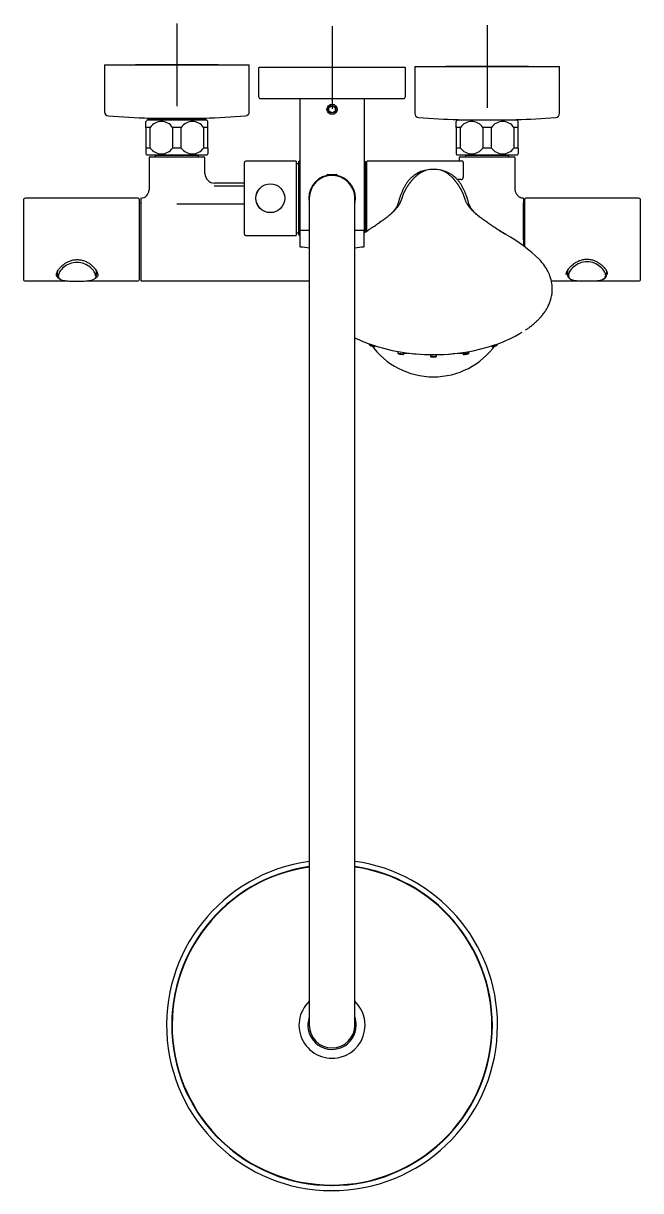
# Model space of a CAD drawing. Header units: millimetres. Extents: x -7698 to 47223, y 0 to 22596.
# Drawn here: x 6294 to 6592, y 21187 to 21752 of the extents above; entities that cross this region are included whole.
import ezdxf

# ---------------------------------------------------------------- set-up
doc = ezdxf.new("R2010")
doc.units = ezdxf.units.MM

msp = doc.modelspace()

# ---------------------------------------------------------------- linework, layer by layer
at = {"linetype": 'Continuous'}
for p, q in [((6367.82, 21751.54), (6367.82, 21711.54)), ((6442.82, 21750.15), (6442.82, 21710.15)), ((6517.82, 21750.74), (6517.82, 21710.74)), ((6332.82, 21731.54), (6402.82, 21731.54)), ((6332.82, 21731.54), (6332.82, 21708.76)), ((6387.82, 21731.54), (6347.82, 21731.54)), ((6402.82, 21708.76), (6402.82, 21731.54)), ((6407.32, 21729.95), (6407.32, 21716.15)), ((6478.12, 21730.15), (6407.52, 21730.15)), ((6462.82, 21730.15), (6422.82, 21730.15)), ((6478.32, 21716.15), (6478.32, 21729.95)), ((6482.82, 21730.74), (6552.82, 21730.74)), ((6482.82, 21730.74), (6482.82, 21707.96)), ((6537.82, 21730.74), (6497.82, 21730.74)), ((6552.82, 21707.96), (6552.82, 21730.74)), ((6408.32, 21715.15), (6477.32, 21715.15)), ((6427.17, 21715.15), (6427.17, 21651.75)), ((6458.47, 21651.75), (6458.47, 21715.15)), ((6441.32, 21710.81), (6442.82, 21711.68)), ((6441.32, 21709.08), (6441.32, 21710.81)), ((6442.82, 21708.21), (6441.32, 21709.08)), ((6442.82, 21711.68), (6444.32, 21710.81)), ((6444.32, 21709.08), (6442.82, 21708.21)), ((6444.32, 21710.81), (6444.32, 21709.08)), ((6352.82, 21701.24), (6352.82, 21704.04)), ((6382.32, 21704.74), (6353.32, 21704.74)), ((6353.82, 21705.54), (6381.82, 21705.54)), ((6353.82, 21705.54), (6353.82, 21704.74)), ((6354.6, 21705.74), (6354.6, 21705.54)), ((6354.76, 21705.73), (6380.88, 21705.73)), ((6355.77, 21705.74), (6355.77, 21705.54)), ((6379.87, 21705.74), (6379.87, 21705.54)), ((6381.04, 21705.54), (6381.04, 21705.74)), ((6381.82, 21704.74), (6381.82, 21705.54)), ((6382.82, 21701.24), (6382.82, 21704.04)), ((6502.82, 21701.24), (6502.82, 21704.04)), ((6532.32, 21704.74), (6503.32, 21704.74)), ((6503.82, 21704.96), (6503.82, 21704.74)), ((6531.82, 21704.74), (6531.82, 21704.96)), ((6532.82, 21701.24), (6532.82, 21704.04)), ((6354.91, 21701.24), (6352.82, 21701.24)), ((6352.82, 21701.24), (6352.82, 21691.24)), ((6354.91, 21691.24), (6354.91, 21701.24)), ((6369.91, 21701.24), (6365.73, 21701.24)), ((6365.73, 21701.24), (6365.73, 21691.24)), ((6369.91, 21691.24), (6369.91, 21701.24)), ((6382.82, 21701.24), (6380.73, 21701.24)), ((6380.73, 21701.24), (6380.73, 21691.24)), ((6382.82, 21691.24), (6382.82, 21701.24)), ((6504.91, 21701.24), (6502.82, 21701.24)), ((6502.82, 21701.24), (6502.82, 21691.24)), ((6504.91, 21691.24), (6504.91, 21701.24)), ((6519.91, 21701.24), (6515.73, 21701.24)), ((6515.73, 21701.24), (6515.73, 21691.24)), ((6519.91, 21691.24), (6519.91, 21701.24)), ((6532.82, 21701.24), (6530.73, 21701.24)), ((6530.73, 21701.24), (6530.73, 21691.24)), ((6532.82, 21691.24), (6532.82, 21701.24)), ((6354.91, 21691.24), (6352.82, 21691.24)), ((6352.82, 21691.24), (6352.82, 21688.45)), ((6382.32, 21687.74), (6353.32, 21687.74)), ((6354.32, 21686.44), (6354.32, 21670.93)), ((6354.82, 21686.94), (6380.82, 21686.94)), ((6357.45, 21687.74), (6357.37, 21687.64)), ((6378.27, 21687.64), (6357.37, 21687.64)), ((6357.37, 21687.64), (6357.37, 21686.94)), ((6369.91, 21691.24), (6365.73, 21691.24)), ((6378.27, 21687.64), (6378.19, 21687.74)), ((6378.27, 21686.94), (6378.27, 21687.64)), ((6382.82, 21691.24), (6380.73, 21691.24)), ((6381.32, 21678.83), (6381.32, 21686.44)), ((6382.82, 21691.24), (6382.82, 21688.45)), ((6504.91, 21691.24), (6502.82, 21691.24)), ((6502.82, 21691.24), (6502.82, 21688.45)), ((6532.32, 21687.74), (6503.32, 21687.74)), ((6504.32, 21686.44), (6504.32, 21684.95)), ((6504.82, 21686.94), (6530.82, 21686.94)), ((6507.45, 21687.74), (6507.37, 21687.64)), ((6528.27, 21687.64), (6507.37, 21687.64)), ((6507.37, 21687.64), (6507.37, 21686.94)), ((6519.91, 21691.24), (6515.73, 21691.24)), ((6528.27, 21687.64), (6528.19, 21687.74)), ((6528.27, 21686.94), (6528.27, 21687.64)), ((6532.82, 21691.24), (6530.73, 21691.24)), ((6531.32, 21671.66), (6531.32, 21686.44)), ((6532.82, 21691.24), (6532.82, 21688.45)), ((6400.47, 21649.65), (6400.47, 21684.25)), ((6425.27, 21684.95), (6401.17, 21684.95)), ((6425.47, 21684.75), (6425.47, 21649.15)), ((6426.62, 21683.65), (6425.47, 21683.65)), ((6426.82, 21649.25), (6426.82, 21684.65)), ((6427.17, 21684.95), (6427.12, 21684.95)), ((6458.52, 21684.95), (6458.47, 21684.95)), ((6458.82, 21684.65), (6458.82, 21650.55)), ((6459.67, 21683.65), (6459.02, 21683.65)), ((6459.67, 21651.02), (6459.67, 21684.75)), ((6505.67, 21684.95), (6459.87, 21684.95)), ((6491.82, 21680.85), (6491.82, 21680.85)), ((6506.17, 21684.45), (6506.17, 21676.95)), ((6440.81, 21678.4), (6440.32, 21678.11)), ((6440.32, 21678.11), (6445.32, 21678.11)), ((6440.32, 21678.11), (6440.32, 21677.66)), ((6440.81, 21678.4), (6444.83, 21678.4)), ((6440.81, 21677.66), (6440.81, 21678.4)), ((6445.32, 21678.11), (6444.83, 21678.4)), ((6444.83, 21677.66), (6444.83, 21678.4)), ((6445.32, 21677.66), (6445.32, 21678.11)), ((6505.17, 21675.95), (6503.46, 21675.95)), ((6385.88, 21672.93), (6400.47, 21672.93)), ((6400.47, 21674.27), (6385.98, 21674.27)), ((6293.57, 21665.95), (6293.57, 21627.95)), ((6349.07, 21666.95), (6294.57, 21666.95)), ((6349.57, 21666.45), (6349.57, 21627.45)), ((6350.32, 21664.55), (6349.57, 21664.55)), ((6350.32, 21666.95), (6350.32, 21626.94)), ((6350.5, 21666.95), (6350.32, 21666.95)), ((6367.82, 21664.27), (6400.47, 21664.27)), ((6431.82, 21666.95), (6431.82, 21626.45)), ((6453.82, 21626.45), (6453.82, 21666.95)), ((6535.32, 21666.95), (6535.12, 21666.95)), ((6535.32, 21666.95), (6535.32, 21643.95)), ((6536.02, 21664.95), (6535.32, 21664.95)), ((6535.32, 21646.95), (6535.32, 21664.95)), ((6535.32, 21663.77), (6536.02, 21663.77)), ((6536.02, 21643.49), (6536.02, 21666.45)), ((6591.02, 21666.95), (6536.52, 21666.95)), ((6592.02, 21627.95), (6592.02, 21665.95)), ((6536.02, 21656.17), (6535.32, 21656.17)), ((6401.17, 21648.95), (6425.27, 21648.95)), ((6425.47, 21650.25), (6426.62, 21650.25)), ((6427.12, 21648.95), (6427.22, 21648.95)), ((6427.22, 21651.35), (6427.22, 21643.7)), ((6427.37, 21651.55), (6431.82, 21651.55)), ((6453.82, 21651.55), (6458.27, 21651.55)), ((6458.42, 21643.7), (6458.42, 21651.35)), ((6535.32, 21649.82), (6536.02, 21649.82)), ((6310.06, 21631.53), (6309.97, 21630.96)), ((6309.97, 21630.97), (6309.97, 21629.88)), ((6328.97, 21629.87), (6328.97, 21630.93)), ((6329.3, 21631.02), (6329.57, 21629.96)), ((6556.62, 21631.13), (6556.62, 21630.07)), ((6575.62, 21631.37), (6575.62, 21631.98)), ((6575.62, 21631.37), (6575.62, 21631.38)), ((6575.62, 21631.18), (6575.62, 21631.38)), ((6575.62, 21630.08), (6575.62, 21631.17)), ((6294.57, 21626.95), (6315.29, 21626.95)), ((6323.85, 21626.95), (6349.07, 21626.95)), ((6350.32, 21626.94), (6431.82, 21626.94)), ((6431.82, 21626.45), (6431.82, 21307.45)), ((6453.82, 21307.45), (6453.82, 21626.45)), ((6548.87, 21626.95), (6562.18, 21626.95)), ((6562.14, 21626.95), (6562.82, 21626.95)), ((6569.59, 21626.95), (6569.91, 21626.95)), ((6569.86, 21626.95), (6591.02, 21626.95)), ((6460.78, 21596.49), (6460.79, 21596.27)), ((6522.85, 21596.27), (6522.86, 21596.5)), ((6474.6, 21592.89), (6474.63, 21592.07)), ((6477.55, 21591.78), (6477.58, 21592.36)), ((6490.33, 21591.35), (6490.36, 21590.58)), ((6491.82, 21590.18), (6491.82, 21590.41)), ((6493.29, 21590.58), (6493.32, 21591.34)), ((6506.07, 21592.37), (6506.09, 21591.78)), ((6509.01, 21592.07), (6509.04, 21592.86)), ((6431.82, 21307.45), (6431.82, 21266.95)), ((6453.82, 21266.95), (6453.82, 21307.45))]:
    msp.add_line(p, q, dxfattribs=at)
for centre, radius in [((6442.82, 21709.95), 2.46), ((6442.82, 21709.95), 1.8), ((6412.97, 21666.95), 7), ((6412.97, 21666.95), 6.97)]:
    msp.add_circle(centre, radius, dxfattribs=at)
for centre, radius, start, end in [((6407.52, 21729.95), 0.2, 90, 180), ((6478.12, 21729.95), 0.2, 0, 90), ((6408.32, 21716.15), 1, 180, 270), ((6477.32, 21716.15), 1, 270, 0), ((6334.82, 21708.76), 2, 180, 265.7757), ((6400.82, 21708.76), 2, 274.2243, 0), ((6367.82, 22155.54), 450, 265.7757, 268.3165), ((6361.22, 21698.61), 10, 142.1519, 147.093), ((6360.32, 21697.4), 6.64, 35.3947, 144.6053), ((6375.32, 21697.4), 6.64, 35.3947, 144.6053), ((6367.82, 22155.54), 450, 271.6835, 274.2243), ((6374.42, 21698.61), 10, 32.904, 37.8481), ((6484.82, 21707.96), 2, 180, 265.7757), ((6517.82, 22154.74), 450, 265.7757, 268.2172), ((6511.22, 21698.61), 10, 142.1519, 147.093), ((6510.32, 21697.4), 6.64, 35.3947, 144.6053), ((6525.32, 21697.4), 6.64, 35.3947, 144.6053), ((6517.82, 22154.74), 450, 271.7828, 274.2243), ((6524.42, 21698.61), 10, 32.904, 37.8481), ((6550.82, 21707.96), 2, 274.2243, 0), ((6361.22, 21693.88), 10, 212.904, 217.8481), ((6354.82, 21686.44), 0.5, 90, 180), ((6360.32, 21695.09), 6.64, 215.3947, 324.6053), ((6375.32, 21695.09), 6.64, 215.3947, 324.6053), ((6380.82, 21686.44), 0.5, 0, 90), ((6374.42, 21693.88), 10, 322.1519, 327.093), ((6511.22, 21693.88), 10, 212.904, 217.8481), ((6504.82, 21686.44), 0.5, 90, 180), ((6510.32, 21695.09), 6.64, 215.3947, 324.6053), ((6525.32, 21695.09), 6.64, 215.3947, 324.6053), ((6530.82, 21686.44), 0.5, 0, 90), ((6524.42, 21693.88), 10, 322.1519, 327.093), ((6401.17, 21684.25), 0.7, 90, 180), ((6425.27, 21684.75), 0.2, 0, 90), ((6426.62, 21683.85), 0.2, 270, 0), ((6427.12, 21684.65), 0.3, 90, 180), ((6458.52, 21684.65), 0.3, 0, 90), ((6459.02, 21683.85), 0.2, 180, 270), ((6459.87, 21684.75), 0.2, 90, 180), ((6490.76, 21667.11), 13.65, 100.1465, 115.3687), ((6491.82, 21661.12), 19.73, 89.9947, 100.1148), ((6491.82, 21661.12), 19.73, 79.8852, 90.0053), ((6492.88, 21667.11), 13.65, 64.3897, 79.8535), ((6505.67, 21684.45), 0.5, 0, 90), ((6386, 21678.96), 4.68, 181.3022, 270.0219), ((6442.82, 21666.95), 11.3, 102.7838, 191.5041), ((6442.82, 21666.95), 11, 0, 180), ((6442.82, 21666.95), 11.3, 0, 77.1991), ((6505.17, 21676.95), 1, 270, 0), ((6350.37, 21670.94), 3.94, 271.226, 359.1756), ((6294.57, 21665.95), 1, 90, 180), ((6349.07, 21666.45), 0.5, 0, 90), ((6350.47, 21642.71), 24.24, 89.8901, 90.3629), ((6442.82, 21666.95), 11.3, 347.0955, 0), ((6536.52, 21666.45), 0.5, 90, 180), ((6591.02, 21665.95), 1, 0, 90), ((6401.17, 21649.65), 0.7, 180, 270), ((6425.27, 21649.15), 0.2, 270, 0), ((6426.62, 21650.05), 0.2, 0, 90), ((6427.12, 21649.25), 0.3, 180, 270), ((6427.37, 21651.75), 0.2, 180, 270), ((6427.42, 21651.35), 0.2, 90, 180), ((6458.22, 21651.35), 0.2, 0, 90), ((6458.27, 21651.75), 0.2, 270, 0), ((6492.88, 21586.43), 71.48, 45.3765, 61.6671), ((6427.42, 21643.7), 0.2, 180, 262.9118), ((6442.82, 21767.55), 125, 262.9118, 264.9514), ((6442.82, 21767.55), 125, 275.0455, 277.0882), ((6458.22, 21643.7), 0.2, 277.0882, 0), ((6312.36, 21629.88), 2.38, 175.8643, 252.7694), ((6319.17, 21627.78), 9.86, 156.3621, 157.6339), ((6326.56, 21629.89), 2.41, 286.0718, 0.0648), ((6573.24, 21630.04), 2.37, 289.5731, 6.3418), ((6573.32, 21630.03), 2.7, 0.584, 22.9453), ((6294.57, 21627.95), 1, 180, 270), ((6349.07, 21627.45), 0.5, 270, 0), ((6559.19, 21630.17), 2.59, 191.6129, 253.5007), ((6591.02, 21627.95), 1, 270, 0), ((6500.16, 21659), 66.51, 289.0044, 301.399), ((6482.95, 21657.92), 65.3, 243.5007, 251.0692), ((6491.82, 21686.8), 95.49, 263.1908, 265.5058), ((6491.82, 21686.8), 95.49, 266.2592, 277.1128), ((6504.42, 21597.75), 5.82, 270.7409, 280.5199), ((6505.95, 21602.27), 10.86, 274.7349, 283.0665), ((6442.82, 21266.95), 80, 97.9032, 0), ((6442.82, 21266.95), 77.5, 98.1599, 0), ((6442.82, 21266.95), 77.3, 98.1811, 0), ((6442.82, 21266.95), 80, 0, 82.0968), ((6442.82, 21266.95), 77.5, 0, 81.8401), ((6442.82, 21266.95), 77.3, 0, 81.8189), ((6403.45, 21333.35), 0.3, 50.0297, 120.6634), ((6405, 21334.25), 0.3, 119.3366, 189.9703), ((6480.64, 21334.25), 0.3, 350.0297, 60.6634), ((6482.19, 21333.35), 0.3, 59.3366, 129.9703), ((6375.52, 21304.77), 0.3, 80.0297, 150.6634), ((6376.42, 21306.32), 0.3, 149.3366, 219.9703), ((6509.23, 21306.32), 0.3, 320.0297, 30.6634), ((6510.12, 21304.77), 0.3, 29.3366, 99.9703), ((6442.82, 21266.95), 15.99, 133.45, 0), ((6442.82, 21266.95), 15.99, 0, 46.55), ((6442.82, 21266.95), 11.7, 160.0328, 0), ((6442.82, 21266.95), 11.7, 0, 19.9672), ((6365.63, 21267.84), 0.3, 179.3366, 249.9703), ((6365.63, 21266.05), 0.3, 110.0297, 180.6634), ((6442.82, 21266.95), 11, 180, 0), ((6520.02, 21267.84), 0.3, 290.0297, 0.6634), ((6520.02, 21266.05), 0.3, 359.3366, 69.9703), ((6375.52, 21229.12), 0.3, 209.3366, 279.9703), ((6510.12, 21229.12), 0.3, 260.0297, 330.6634), ((6376.42, 21227.57), 0.3, 140.0297, 210.6634), ((6509.23, 21227.57), 0.3, 329.3366, 39.9703), ((6403.45, 21200.54), 0.3, 239.3366, 309.9703), ((6405, 21199.65), 0.3, 170.0297, 240.6634), ((6480.64, 21199.65), 0.3, 299.3366, 9.9703), ((6482.19, 21200.54), 0.3, 230.0297, 300.6634), ((6441.93, 21189.75), 0.3, 269.3366, 339.9703), ((6443.71, 21189.75), 0.3, 200.0297, 270.6634)]:
    msp.add_arc(centre, radius, start, end, dxfattribs=at)
for centre, major_axis, ratio, start_param, end_param in [((6491.82, 21616.59), (50.56, 0), 0.5, 4.063721, 5.348593), ((6491.82, 21617.42), (0, 36.86), 1, 2.186048, 4.095724)]:
    msp.add_ellipse(centre, major_axis=major_axis, ratio=ratio, start_param=start_param, end_param=end_param, dxfattribs=at)
for points, knots in [([(6458.42, 21650.32), (6458.43, 21650.33), (6458.44, 21650.34), (6458.47, 21650.36), (6458.49, 21650.37), (6458.55, 21650.41), (6458.59, 21650.43), (6458.79, 21650.55), (6458.94, 21650.65), (6459.41, 21650.95), (6459.73, 21651.16), (6460.36, 21651.56), (6460.68, 21651.77), (6461.15, 21652.07), (6461.31, 21652.18), (6461.62, 21652.38), (6461.77, 21652.48), (6462.09, 21652.69), (6462.24, 21652.79), (6462.48, 21652.95), (6462.56, 21653), (6462.67, 21653.08), (6462.71, 21653.1), (6462.78, 21653.15), (6462.82, 21653.18), (6463.16, 21653.4), (6463.48, 21653.62), (6464.13, 21654.06), (6464.46, 21654.29), (6464.93, 21654.61), (6465.08, 21654.71), (6465.31, 21654.87), (6465.38, 21654.92), (6465.49, 21654.99), (6465.53, 21655.02), (6465.61, 21655.08), (6465.65, 21655.1), (6466, 21655.35), (6466.32, 21655.57), (6466.96, 21656.02), (6467.28, 21656.25), (6467.77, 21656.6), (6467.93, 21656.72), (6468.17, 21656.89), (6468.25, 21656.95), (6468.35, 21657.03), (6468.37, 21657.04), (6468.41, 21657.07), (6468.42, 21657.08), (6468.48, 21657.12), (6468.52, 21657.15), (6468.59, 21657.21), (6468.63, 21657.23), (6468.7, 21657.29), (6468.73, 21657.31), (6468.83, 21657.39), (6468.9, 21657.44), (6469.11, 21657.6), (6469.24, 21657.7), (6469.65, 21658.02), (6469.91, 21658.22), (6470.28, 21658.53), (6470.41, 21658.63), (6470.65, 21658.83), (6470.77, 21658.93), (6471.12, 21659.23), (6471.34, 21659.42), (6471.77, 21659.8), (6471.98, 21660), (6472.39, 21660.38), (6472.59, 21660.57), (6472.98, 21660.96), (6473.16, 21661.15), (6473.5, 21661.51), (6473.65, 21661.68), (6473.95, 21662.02), (6474.08, 21662.18), (6474.24, 21662.38), (6474.27, 21662.42), (6474.31, 21662.47), (6474.33, 21662.49), (6474.36, 21662.53), (6474.37, 21662.55), (6474.4, 21662.59), (6474.42, 21662.61), (6474.45, 21662.65), (6474.46, 21662.67), (6474.51, 21662.73), (6474.54, 21662.77), (6474.8, 21663.12), (6474.99, 21663.41), (6475.21, 21663.74), (6475.25, 21663.81), (6475.3, 21663.89), (6475.31, 21663.91), (6475.33, 21663.93), (6475.33, 21663.94), (6475.34, 21663.95), (6475.35, 21663.96), (6475.37, 21664), (6475.39, 21664.04), (6475.49, 21664.2), (6475.56, 21664.33), (6475.7, 21664.58), (6475.76, 21664.7), (6475.85, 21664.87), (6475.88, 21664.92), (6475.92, 21665.01), (6475.93, 21665.03), (6475.96, 21665.09), (6475.97, 21665.12), (6476.01, 21665.2), (6476.04, 21665.25), (6476.09, 21665.36), (6476.11, 21665.41), (6476.18, 21665.57), (6476.22, 21665.67), (6476.28, 21665.82), (6476.3, 21665.86), (6476.34, 21665.96), (6476.36, 21666.01), (6476.41, 21666.15), (6476.44, 21666.24), (6476.5, 21666.42), (6476.53, 21666.51), (6476.58, 21666.64), (6476.59, 21666.68), (6476.62, 21666.77), (6476.63, 21666.81), (6476.7, 21667.02), (6476.75, 21667.18), (6476.83, 21667.42), (6476.85, 21667.5), (6476.89, 21667.63), (6476.9, 21667.67), (6476.93, 21667.75), (6476.94, 21667.79), (6476.98, 21667.9), (6477.01, 21667.98), (6477.05, 21668.11), (6477.07, 21668.15), (6477.09, 21668.21), (6477.09, 21668.23), (6477.1, 21668.26), (6477.11, 21668.27), (6477.11, 21668.29), (6477.12, 21668.3), (6477.14, 21668.34), (6477.15, 21668.38), (6477.18, 21668.46), (6477.19, 21668.5), (6477.22, 21668.58), (6477.24, 21668.62), (6477.26, 21668.68), (6477.27, 21668.7), (6477.28, 21668.74), (6477.29, 21668.76), (6477.36, 21668.93), (6477.42, 21669.08), (6477.55, 21669.38), (6477.62, 21669.54), (6477.71, 21669.73), (6477.73, 21669.77), (6477.75, 21669.83), (6477.76, 21669.85), (6477.78, 21669.88), (6477.79, 21669.9), (6477.8, 21669.93), (6477.81, 21669.94), (6477.81, 21669.96), (6477.82, 21669.97), (6477.83, 21669.99), (6477.84, 21670.01), (6477.87, 21670.07), (6477.89, 21670.1), (6478.05, 21670.42), (6478.2, 21670.72), (6478.36, 21671.02), (6478.37, 21671.04), (6478.38, 21671.07), (6478.39, 21671.08), (6478.4, 21671.09), (6478.4, 21671.09), (6478.4, 21671.1), (6478.41, 21671.11), (6478.43, 21671.15), (6478.45, 21671.18), (6478.5, 21671.28), (6478.54, 21671.35), (6478.59, 21671.44), (6478.6, 21671.45), (6478.62, 21671.49), (6478.63, 21671.5), (6478.65, 21671.55), (6478.67, 21671.59), (6478.7, 21671.64), (6478.71, 21671.65), (6478.73, 21671.69), (6478.74, 21671.7), (6478.77, 21671.75), (6478.79, 21671.78), (6478.84, 21671.88), (6478.88, 21671.95), (6478.94, 21672.04), (6478.96, 21672.08), (6478.99, 21672.13), (6479, 21672.14), (6479.01, 21672.17), (6479.02, 21672.17), (6479.02, 21672.19), (6479.03, 21672.2), (6479.11, 21672.33), (6479.19, 21672.46), (6479.36, 21672.71), (6479.44, 21672.84), (6479.56, 21673.03), (6479.61, 21673.1), (6479.67, 21673.19), (6479.69, 21673.22), (6479.71, 21673.26), (6479.72, 21673.26), (6479.72, 21673.27), (6479.72, 21673.27), (6479.73, 21673.29), (6479.74, 21673.29), (6479.75, 21673.32), (6479.76, 21673.33), (6479.82, 21673.41), (6479.86, 21673.47), (6479.93, 21673.56), (6479.95, 21673.59), (6479.97, 21673.63), (6479.98, 21673.64), (6479.99, 21673.66), (6480, 21673.66), (6480.01, 21673.69), (6480.02, 21673.7), (6480.12, 21673.84), (6480.21, 21673.96), (6480.34, 21674.14), (6480.39, 21674.2), (6480.44, 21674.27), (6480.45, 21674.29), (6480.47, 21674.32), (6480.48, 21674.33), (6480.52, 21674.38), (6480.54, 21674.41), (6480.61, 21674.49), (6480.65, 21674.55), (6480.72, 21674.64), (6480.74, 21674.67), (6480.77, 21674.71), (6480.78, 21674.73), (6480.81, 21674.76), (6480.82, 21674.77), (6480.92, 21674.9), (6481.01, 21675.01), (6481.12, 21675.15), (6481.14, 21675.18), (6481.17, 21675.22), (6481.18, 21675.23), (6481.2, 21675.26), (6481.22, 21675.28), (6481.27, 21675.34), (6481.31, 21675.4), (6481.4, 21675.51), (6481.44, 21675.56), (6481.51, 21675.64), (6481.53, 21675.66), (6481.56, 21675.7), (6481.57, 21675.72), (6481.59, 21675.74), (6481.6, 21675.76), (6481.7, 21675.87), (6481.78, 21675.97), (6481.87, 21676.08), (6481.88, 21676.1), (6481.89, 21676.12), (6481.9, 21676.12), (6481.91, 21676.13), (6481.91, 21676.14), (6481.94, 21676.17), (6481.96, 21676.19), (6482.02, 21676.27), (6482.06, 21676.32), (6482.19, 21676.46), (6482.28, 21676.56), (6482.42, 21676.71), (6482.47, 21676.76), (6482.54, 21676.84), (6482.57, 21676.87), (6482.6, 21676.9), (6482.62, 21676.92), (6482.64, 21676.94), (6482.64, 21676.94), (6482.65, 21676.95), (6482.66, 21676.96), (6482.72, 21677.02), (6482.77, 21677.07), (6482.84, 21677.14), (6482.87, 21677.16), (6482.91, 21677.2), (6482.92, 21677.21), (6482.94, 21677.23), (6482.95, 21677.24), (6482.96, 21677.25), (6482.97, 21677.26), (6483.08, 21677.36), (6483.19, 21677.46), (6483.35, 21677.6), (6483.4, 21677.65), (6483.47, 21677.71), (6483.48, 21677.72), (6483.51, 21677.74), (6483.52, 21677.75), (6483.56, 21677.79), (6483.59, 21677.81), (6483.72, 21677.93), (6483.83, 21678.02), (6483.99, 21678.14), (6484.04, 21678.19), (6484.11, 21678.25), (6484.14, 21678.27), (6484.18, 21678.3), (6484.19, 21678.31), (6484.21, 21678.33), (6484.21, 21678.33), (6484.23, 21678.34), (6484.23, 21678.35), (6484.25, 21678.36), (6484.25, 21678.36), (6484.26, 21678.37), (6484.27, 21678.38), (6484.29, 21678.39), (6484.3, 21678.4), (6484.34, 21678.43), (6484.36, 21678.45), (6484.43, 21678.51), (6484.48, 21678.54), (6484.57, 21678.61), (6484.61, 21678.65), (6484.7, 21678.72), (6484.74, 21678.75), (6484.83, 21678.83), (6484.87, 21678.86), (6484.93, 21678.9), (6484.94, 21678.91), (6484.97, 21678.93), (6484.98, 21678.94), (6485.02, 21678.96), (6485.04, 21678.98), (6485.16, 21679.07), (6485.26, 21679.13), (6485.47, 21679.27), (6485.57, 21679.33), (6485.68, 21679.4), (6485.69, 21679.4), (6485.7, 21679.41), (6485.71, 21679.42), (6485.73, 21679.43), (6485.74, 21679.44), (6485.78, 21679.46), (6485.81, 21679.47), (6485.89, 21679.52), (6485.95, 21679.55), (6486.06, 21679.61), (6486.12, 21679.64), (6486.2, 21679.69), (6486.23, 21679.7), (6486.27, 21679.72), (6486.29, 21679.73), (6486.31, 21679.74), (6486.31, 21679.75), (6486.33, 21679.75), (6486.34, 21679.76), (6486.37, 21679.78), (6486.4, 21679.79), (6486.44, 21679.81), (6486.46, 21679.82), (6486.49, 21679.83), (6486.5, 21679.84), (6486.57, 21679.87), (6486.63, 21679.9), (6486.81, 21679.98), (6486.92, 21680.04), (6487.1, 21680.11), (6487.16, 21680.14), (6487.23, 21680.17), (6487.24, 21680.17), (6487.27, 21680.18), (6487.29, 21680.19), (6487.33, 21680.21), (6487.36, 21680.22), (6487.51, 21680.28), (6487.64, 21680.32), (6487.9, 21680.41), (6488.04, 21680.46), (6488.24, 21680.52), (6488.3, 21680.53), (6488.35, 21680.55)], [0.0104541, 0.0104541, 0.0104541, 0.0104541, 0.0108704, 0.0108704, 0.0113881, 0.0113881, 0.0124234, 0.0124234, 0.0165645, 0.0165645, 0.0248467, 0.0248467, 0.0331289, 0.0331289, 0.0372701, 0.0372701, 0.0414112, 0.0414112, 0.0455523, 0.0455523, 0.0476229, 0.0476229, 0.0486581, 0.0486581, 0.0496934, 0.0496934, 0.0579757, 0.0579757, 0.0662579, 0.0662579, 0.070399, 0.070399, 0.0724696, 0.0724696, 0.0735048, 0.0735048, 0.0745401, 0.0745401, 0.0828224, 0.0828224, 0.0911046, 0.0911046, 0.0952457, 0.0952457, 0.0973163, 0.0973163, 0.0978339, 0.0978339, 0.0983516, 0.0983516, 0.0993868, 0.0993868, 0.1004221, 0.1004221, 0.1014574, 0.1014574, 0.1035279, 0.1035279, 0.1076691, 0.1076691, 0.1159513, 0.1159513, 0.1200924, 0.1200924, 0.1242335, 0.1242335, 0.1325158, 0.1325158, 0.140798, 0.140798, 0.1490802, 0.1490802, 0.1573625, 0.1573625, 0.1656447, 0.1656447, 0.173927, 0.173927, 0.1759975, 0.1759975, 0.1770328, 0.1770328, 0.1780681, 0.1780681, 0.1791034, 0.1791034, 0.1801386, 0.1801386, 0.1822092, 0.1822092, 0.1987737, 0.1987737, 0.2029148, 0.2029148, 0.2039501, 0.2039501, 0.2044677, 0.2044677, 0.2049853, 0.2049853, 0.2070559, 0.2070559, 0.2153381, 0.2153381, 0.2236204, 0.2236204, 0.2277615, 0.2277615, 0.229832, 0.229832, 0.2319026, 0.2319026, 0.2360437, 0.2360437, 0.2401848, 0.2401848, 0.2484671, 0.2484671, 0.2526082, 0.2526082, 0.2567493, 0.2567493, 0.2650315, 0.2650315, 0.2733138, 0.2733138, 0.2774549, 0.2774549, 0.281596, 0.281596, 0.2981605, 0.2981605, 0.3064427, 0.3064427, 0.3105838, 0.3105838, 0.314725, 0.314725, 0.3230072, 0.3230072, 0.3271483, 0.3271483, 0.3292189, 0.3292189, 0.3302542, 0.3302542, 0.3312894, 0.3312894, 0.3354306, 0.3354306, 0.3395717, 0.3395717, 0.3437128, 0.3437128, 0.3457833, 0.3457833, 0.3478539, 0.3478539, 0.3644184, 0.3644184, 0.3809829, 0.3809829, 0.385124, 0.385124, 0.3871945, 0.3871945, 0.3892651, 0.3892651, 0.3903004, 0.3903004, 0.3913356, 0.3913356, 0.3934062, 0.3934062, 0.3975473, 0.3975473, 0.4306763, 0.4306763, 0.4327468, 0.4327468, 0.4337821, 0.4337821, 0.4342997, 0.4342997, 0.4348174, 0.4348174, 0.4389585, 0.4389585, 0.4472407, 0.4472407, 0.4493113, 0.4493113, 0.4513819, 0.4513819, 0.455523, 0.455523, 0.4575935, 0.4575935, 0.4596641, 0.4596641, 0.4638052, 0.4638052, 0.4720874, 0.4720874, 0.4762286, 0.4762286, 0.4782991, 0.4782991, 0.4793344, 0.4793344, 0.4803697, 0.4803697, 0.4969342, 0.4969342, 0.5134986, 0.5134986, 0.5217809, 0.5217809, 0.525922, 0.525922, 0.5264396, 0.5264396, 0.5269573, 0.5269573, 0.5279925, 0.5279925, 0.5300631, 0.5300631, 0.5383453, 0.5383453, 0.5424865, 0.5424865, 0.5435217, 0.5435217, 0.544557, 0.544557, 0.5466276, 0.5466276, 0.563192, 0.563192, 0.5714743, 0.5714743, 0.5735448, 0.5735448, 0.5756154, 0.5756154, 0.5797565, 0.5797565, 0.5880387, 0.5880387, 0.5921799, 0.5921799, 0.5942504, 0.5942504, 0.596321, 0.596321, 0.6128855, 0.6128855, 0.6170266, 0.6170266, 0.6190971, 0.6190971, 0.6211677, 0.6211677, 0.6294499, 0.6294499, 0.6377322, 0.6377322, 0.6418733, 0.6418733, 0.6439438, 0.6439438, 0.6460144, 0.6460144, 0.6625789, 0.6625789, 0.6646494, 0.6646494, 0.6656847, 0.6656847, 0.66672, 0.66672, 0.6708611, 0.6708611, 0.6791433, 0.6791433, 0.6957078, 0.6957078, 0.70399, 0.70399, 0.7081312, 0.7081312, 0.7102017, 0.7102017, 0.711237, 0.711237, 0.7122723, 0.7122723, 0.7205545, 0.7205545, 0.7246956, 0.7246956, 0.7267662, 0.7267662, 0.7278015, 0.7278015, 0.7288368, 0.7288368, 0.7454012, 0.7454012, 0.7536835, 0.7536835, 0.755754, 0.755754, 0.7578246, 0.7578246, 0.7619657, 0.7619657, 0.7785302, 0.7785302, 0.7868124, 0.7868124, 0.7909535, 0.7909535, 0.7930241, 0.7930241, 0.7940594, 0.7940594, 0.7950946, 0.7950946, 0.7961299, 0.7961299, 0.7971652, 0.7971652, 0.7992358, 0.7992358, 0.8033769, 0.8033769, 0.8116591, 0.8116591, 0.8199414, 0.8199414, 0.8282236, 0.8282236, 0.8365058, 0.8365058, 0.8385764, 0.8385764, 0.8406469, 0.8406469, 0.8447881, 0.8447881, 0.8613525, 0.8613525, 0.877917, 0.877917, 0.8789523, 0.8789523, 0.8799876, 0.8799876, 0.8820581, 0.8820581, 0.8861992, 0.8861992, 0.8944815, 0.8944815, 0.9027637, 0.9027637, 0.9069048, 0.9069048, 0.9089754, 0.9089754, 0.9100107, 0.9100107, 0.9110459, 0.9110459, 0.9151871, 0.9151871, 0.9172576, 0.9172576, 0.9193282, 0.9193282, 0.9276104, 0.9276104, 0.9441749, 0.9441749, 0.9524571, 0.9524571, 0.9545277, 0.9545277, 0.9565982, 0.9565982, 0.9607394, 0.9607394, 0.9773038, 0.9773038, 0.9938683, 0.9938683, 1, 1, 1, 1]), ([(6526.28, 21649.65), (6525.73, 21650), (6524.59, 21650.72), (6523.13, 21651.66), (6521.93, 21652.44), (6521.04, 21653.03), (6520.14, 21653.63), (6519.25, 21654.24), (6518.34, 21654.86), (6517.44, 21655.49), (6516.52, 21656.13), (6515.33, 21656.99), (6513.97, 21658.02), (6512.8, 21658.98), (6511.95, 21659.73), (6511.16, 21660.46), (6510.44, 21661.18), (6509.84, 21661.85), (6509.49, 21662.27), (6509.14, 21662.72), (6508.83, 21663.15), (6508.53, 21663.6), (6508.2, 21664.11), (6507.87, 21664.7), (6507.56, 21665.34), (6507.32, 21665.91), (6507.13, 21666.44), (6506.97, 21666.92), (6506.85, 21667.31), (6506.76, 21667.62), (6506.65, 21667.93), (6506.52, 21668.31), (6506.39, 21668.67), (6506.26, 21668.97), (6506.14, 21669.26), (6506.01, 21669.56), (6505.89, 21669.84), (6505.75, 21670.12), (6505.58, 21670.45), (6505.41, 21670.77), (6505.3, 21670.98), (6505.24, 21671.11), (6505.19, 21671.19), (6505.09, 21671.38), (6504.93, 21671.67), (6504.74, 21671.99), (6504.58, 21672.25), (6504.43, 21672.5), (6504.24, 21672.79), (6504.05, 21673.07), (6503.89, 21673.31), (6503.76, 21673.5), (6503.63, 21673.69), (6503.46, 21673.92), (6503.31, 21674.13), (6503.18, 21674.31), (6503.06, 21674.46), (6502.93, 21674.63), (6502.8, 21674.81), (6502.64, 21675.01), (6502.49, 21675.19), (6502.36, 21675.36), (6502.21, 21675.55), (6502.08, 21675.71), (6501.96, 21675.86), (6501.88, 21675.95), (6501.67, 21676.21), (6501.38, 21676.55), (6501.02, 21676.92), (6500.73, 21677.21), (6500.42, 21677.49), (6500.02, 21677.85), (6499.65, 21678.15), (6499.41, 21678.35), (6499.34, 21678.4), (6499.29, 21678.44), (6499.21, 21678.5), (6499.1, 21678.59), (6498.94, 21678.73), (6498.74, 21678.89), (6498.45, 21679.09), (6498.21, 21679.24), (6498.04, 21679.35), (6497.97, 21679.4), (6497.91, 21679.43), (6497.74, 21679.53), (6497.54, 21679.63), (6497.34, 21679.74), (6497.23, 21679.8), (6497.12, 21679.85), (6496.93, 21679.94), (6496.69, 21680.05), (6496.29, 21680.22), (6495.84, 21680.39), (6495.44, 21680.5), (6495.29, 21680.55)], [0, 0, 0, 0, 0.014412, 0.030084, 0.03786, 0.045801, 0.053664, 0.06203, 0.070101, 0.078292, 0.086913, 0.095943, 0.113465, 0.130789, 0.139348, 0.148034, 0.165788, 0.174393, 0.18276, 0.188312, 0.19973, 0.208, 0.215998, 0.232454, 0.248367, 0.264332, 0.280185, 0.29583, 0.311479, 0.319377, 0.327076, 0.342789, 0.358409, 0.365864, 0.373452, 0.389147, 0.397282, 0.404879, 0.419961, 0.432509, 0.44221, 0.444087, 0.4476, 0.45155, 0.467075, 0.482384, 0.491227, 0.499747, 0.512803, 0.528478, 0.536382, 0.544045, 0.552827, 0.561504, 0.574749, 0.580698, 0.586497, 0.595291, 0.603525, 0.611665, 0.624061, 0.630162, 0.636278, 0.651778, 0.655593, 0.659428, 0.667166, 0.697723, 0.71352, 0.72901, 0.744414, 0.760072, 0.791169, 0.798983, 0.800879, 0.802765, 0.806553, 0.814196, 0.821938, 0.83779, 0.853156, 0.868745, 0.876731, 0.879788, 0.881245, 0.884533, 0.904864, 0.91007, 0.915184, 0.920914, 0.925204, 0.940505, 0.955915, 0.982639, 1, 1, 1, 1]), ([(6484.92, 21679.43), (6484.55, 21679.26), (6483.91, 21678.95), (6483.01, 21678.37), (6482.24, 21677.82), (6481.56, 21677.27), (6481.04, 21676.81), (6480.48, 21676.27), (6479.89, 21675.64), (6479.45, 21675.09), (6478.98, 21674.47), (6478.6, 21673.88), (6478.28, 21673.35), (6477.94, 21672.77), (6477.59, 21672.12), (6477.25, 21671.44), (6476.94, 21670.73), (6476.64, 21670.03), (6476.35, 21669.34), (6476.07, 21668.69), (6475.81, 21668.01), (6475.56, 21667.32), (6475.33, 21666.59), (6475.12, 21665.91), (6474.95, 21665.29), (6474.84, 21664.84), (6474.76, 21664.52), (6474.7, 21664.32), (6474.64, 21664.12), (6474.56, 21663.87), (6474.4, 21663.48), (6474.17, 21663), (6473.86, 21662.46), (6473.52, 21661.94), (6473.06, 21661.3), (6472.41, 21660.52), (6471.56, 21659.66), (6470.86, 21659.02), (6470.51, 21658.73)], [0, 0, 0, 0, 0.0228939, 0.0478864, 0.0692975, 0.0864873, 0.1002379, 0.1101576, 0.1235846, 0.1391745, 0.156341, 0.1825469, 0.2117812, 0.2425974, 0.2738674, 0.3119326, 0.3500098, 0.3890114, 0.4285584, 0.4675244, 0.5042801, 0.5492727, 0.5905623, 0.6263096, 0.6581314, 0.6884579, 0.7005971, 0.7122289, 0.7235041, 0.7362514, 0.7532968, 0.7745675, 0.7870954, 0.8004682, 0.8155306, 0.831359, 0.8490363, 0.8639425, 0.8639425, 0.8639425, 0.8639425]), ([(6513.93, 21658.08), (6513.33, 21658.57), (6512.29, 21659.48), (6511.18, 21660.6), (6510.5, 21661.42), (6510.06, 21662.03), (6509.79, 21662.45), (6509.61, 21662.76), (6509.44, 21663.07), (6509.29, 21663.4), (6509.15, 21663.74), (6508.99, 21664.16), (6508.83, 21664.71), (6508.66, 21665.36), (6508.5, 21665.96), (6508.35, 21666.46), (6508.21, 21666.89), (6508.09, 21667.27), (6507.97, 21667.62), (6507.85, 21667.95), (6507.71, 21668.32), (6507.56, 21668.7), (6507.38, 21669.15), (6507.17, 21669.64), (6506.94, 21670.18), (6506.69, 21670.76), (6506.42, 21671.38), (6506.12, 21672), (6505.77, 21672.65), (6505.42, 21673.26), (6505.06, 21673.85), (6504.72, 21674.39), (6504.36, 21674.87), (6504.03, 21675.29), (6503.73, 21675.65), (6503.29, 21676.14), (6502.74, 21676.69), (6501.99, 21677.37), (6501.1, 21678.06), (6500.02, 21678.79), (6499.22, 21679.18), (6498.78, 21679.41)], [0.1241298, 0.1241298, 0.1241298, 0.1241298, 0.1478211, 0.1688143, 0.1857882, 0.1999365, 0.2126549, 0.2229389, 0.2343966, 0.2476294, 0.2624642, 0.2789086, 0.3079321, 0.3410679, 0.3741064, 0.401933, 0.4273384, 0.4510865, 0.4720743, 0.4908293, 0.5080924, 0.5304663, 0.5549298, 0.5823633, 0.6124701, 0.6454009, 0.6807647, 0.7187285, 0.7534345, 0.7843832, 0.8112578, 0.835037, 0.85445, 0.8631987, 0.8743411, 0.8881757, 0.9054939, 0.9256221, 0.9493305, 0.9760532, 1, 1, 1, 1]), ([(6535.12, 21666.95), (6534.99, 21666.95), (6534.77, 21666.97), (6534.17, 21667.1), (6533.66, 21667.34), (6533.22, 21667.63), (6532.69, 21668.1), (6532.05, 21668.9), (6531.45, 21670.15), (6531.36, 21671.1), (6531.32, 21671.71)], [0, 0, 0, 0, 0.16912, 0.306999, 0.414012, 0.49458, 0.56924, 0.679577, 0.826324, 1, 1, 1, 1]), ([(6309.57, 21629.96), (6309.6, 21630.26), (6309.65, 21630.75), (6310.05, 21631.65), (6310.56, 21632.45), (6311.23, 21633.31), (6312.04, 21634.14), (6313.05, 21634.98), (6314.15, 21635.73), (6315.55, 21636.46), (6317.22, 21637.05), (6319.08, 21637.33), (6320.94, 21637.24), (6322.69, 21636.82), (6324.29, 21636.14), (6325.77, 21635.24), (6327.17, 21634.12), (6328.38, 21632.79), (6329.16, 21631.64), (6329.27, 21631.14), (6329.3, 21631.02)], [0, 0, 0, 0, 0.058226, 0.110021, 0.155478, 0.194487, 0.252448, 0.293616, 0.340896, 0.395027, 0.455793, 0.519058, 0.580364, 0.639976, 0.698116, 0.756136, 0.821712, 0.895861, 0.978234, 1, 1, 1, 1]), ([(6328.47, 21629.43), (6328.47, 21630.03), (6328.23, 21630.72), (6327.34, 21632.15), (6326.68, 21632.89), (6325.06, 21634.23), (6324.07, 21634.83), (6321.91, 21635.68), (6320.7, 21635.93), (6318.29, 21635.93), (6317.08, 21635.69), (6314.87, 21634.83), (6313.89, 21634.23), (6312.26, 21632.9), (6311.61, 21632.16), (6310.71, 21630.73), (6310.47, 21630.04), (6310.47, 21628.85), (6310.7, 21628.36), (6311.34, 21627.82), (6311.57, 21627.68), (6311.84, 21627.56)], [0, 0, 0, 0, 0.0625, 0.0625, 0.125, 0.125, 0.1875, 0.1875, 0.25, 0.25, 0.3125, 0.3125, 0.375, 0.375, 0.4375, 0.4375, 0.5, 0.5, 0.5625, 0.5625, 0.5896274, 0.5896274, 0.5896274, 0.5896274]), ([(6536.37, 21603.2), (6536.85, 21603.52), (6537.62, 21604.04), (6538.75, 21604.89), (6539.72, 21605.68), (6540.68, 21606.5), (6541.69, 21607.4), (6542.8, 21608.47), (6543.83, 21609.58), (6544.7, 21610.63), (6545.37, 21611.52), (6545.92, 21612.31), (6546.41, 21613.08), (6546.87, 21613.89), (6547.34, 21614.77), (6547.77, 21615.72), (6548.08, 21616.47), (6548.41, 21617.41), (6548.69, 21618.34), (6549.01, 21619.68), (6549.23, 21621.1), (6549.32, 21622.58), (6549.31, 21623.86), (6549.2, 21625.16), (6549.02, 21626.31), (6548.77, 21627.41), (6548.49, 21628.43), (6548.11, 21629.52), (6547.6, 21630.75), (6546.88, 21632.19), (6545.92, 21633.78), (6544.65, 21635.56), (6543.7, 21636.64), (6543.1, 21637.31)], [0, 0, 0, 0, 0.029528, 0.056998, 0.081286, 0.104963, 0.13637, 0.175025, 0.215226, 0.248419, 0.276652, 0.300459, 0.322064, 0.347098, 0.373214, 0.400638, 0.427783, 0.441299, 0.466578, 0.503985, 0.550803, 0.587883, 0.622606, 0.652366, 0.685903, 0.714324, 0.740937, 0.767813, 0.802557, 0.843771, 0.891064, 0.942521, 1, 1, 1, 1]), ([(6556.02, 21630.05), (6556.05, 21630.36), (6556.1, 21630.87), (6556.49, 21631.78), (6557, 21632.59), (6557.68, 21633.47), (6558.49, 21634.31), (6559.51, 21635.16), (6560.61, 21635.92), (6562, 21636.65), (6563.67, 21637.23), (6565.52, 21637.52), (6567.37, 21637.43), (6569.09, 21637.01), (6570.66, 21636.36), (6572.13, 21635.48), (6573.53, 21634.36), (6574.8, 21633), (6575.56, 21631.81), (6575.75, 21631.24), (6575.81, 21631.08)], [0, 0, 0, 0, 0.058173, 0.109906, 0.155294, 0.194261, 0.252295, 0.293371, 0.340442, 0.394353, 0.454952, 0.517703, 0.578212, 0.63675, 0.693516, 0.749901, 0.81491, 0.889704, 0.973421, 1, 1, 1, 1]), ([(6573.77, 21627.73), (6574.03, 21627.85), (6574.25, 21627.99), (6574.88, 21628.52), (6575.12, 21629.03), (6575.12, 21630.23), (6574.89, 21630.94), (6574, 21632.39), (6573.35, 21633.14), (6571.71, 21634.49), (6570.73, 21635.1), (6568.55, 21635.96), (6567.35, 21636.21), (6564.94, 21636.21), (6563.72, 21635.97), (6561.53, 21635.11), (6560.55, 21634.51), (6558.9, 21633.15), (6558.25, 21632.41), (6557.36, 21630.95), (6557.12, 21630.25), (6557.12, 21629.64)], [0.4116451, 0.4116451, 0.4116451, 0.4116451, 0.4375, 0.4375, 0.5, 0.5, 0.5625, 0.5625, 0.625, 0.625, 0.6875, 0.6875, 0.75, 0.75, 0.8125, 0.8125, 0.875, 0.875, 0.9375, 0.9375, 1, 1, 1, 1]), ([(6310.57, 21628.29), (6310.49, 21628.33), (6310.15, 21628.55), (6309.71, 21629.04), (6309.57, 21629.62), (6309.57, 21629.95), (6309.57, 21629.95)], [0.68725731, 0.68725731, 0.68725731, 0.68725731, 0.69566633, 0.72691616, 0.758166, 0.75816733, 0.75816733, 0.75816733, 0.75816733]), ([(6329.57, 21629.96), (6329.57, 21629.96), (6329.57, 21629.62), (6329.43, 21629.04), (6328.92, 21628.47), (6328.44, 21628.21), (6328.23, 21628.13)], [0.25772333, 0.25772333, 0.25772333, 0.25772333, 0.258166, 0.28941616, 0.32066633, 0.34088699, 0.34088699, 0.34088699, 0.34088699]), ([(6328.96, 21630.8), (6328.96, 21630.81), (6329, 21631.04), (6328.91, 21631.57), (6328.71, 21632.22), (6328.49, 21632.61), (6328.4, 21632.77)], [0.041252, 0.041252, 0.041252, 0.041252, 0.0708161, 0.4310103, 0.80703, 1, 1, 1, 1]), ([(6556.95, 21632.48), (6556.85, 21632.27), (6556.78, 21632.06), (6556.66, 21631.6), (6556.62, 21631.35), (6556.62, 21631.11)], [0.692341, 0.692341, 0.692341, 0.692341, 0.75, 0.75, 0.8275467, 0.8275467, 0.8275467, 0.8275467]), ([(6311.84, 21627.56), (6312.19, 21627.41), (6312.6, 21627.29), (6313.88, 21627.03), (6314.86, 21626.96), (6317.04, 21626.88), (6318.25, 21626.87), (6320.66, 21626.87), (6321.87, 21626.88), (6324.06, 21626.95), (6325.04, 21627.03), (6326.31, 21627.28), (6326.71, 21627.39), (6327.05, 21627.54)], [0.5896274, 0.5896274, 0.5896274, 0.5896274, 0.625, 0.625, 0.6875, 0.6875, 0.75, 0.75, 0.8125, 0.8125, 0.875, 0.875, 0.9089879, 0.9089879, 0.9089879, 0.9089879]), ([(6557.12, 21629.64), (6557.12, 21629.03), (6557.36, 21628.53), (6558.03, 21627.96), (6558.31, 21627.79), (6558.63, 21627.66)], [0, 0, 0, 0, 0.0625, 0.0625, 0.09401462, 0.09401462, 0.09401462, 0.09401462]), ([(6558.63, 21627.66), (6558.95, 21627.52), (6559.32, 21627.42), (6560.53, 21627.16), (6561.52, 21627.08), (6563.68, 21626.99), (6564.89, 21626.98), (6567.31, 21626.98), (6568.52, 21626.99), (6570.72, 21627.08), (6571.7, 21627.16), (6572.99, 21627.43), (6573.42, 21627.56), (6573.77, 21627.73)], [0.0940146, 0.0940146, 0.0940146, 0.0940146, 0.125, 0.125, 0.1875, 0.1875, 0.25, 0.25, 0.3125, 0.3125, 0.375, 0.375, 0.4116451, 0.4116451, 0.4116451, 0.4116451]), ([(6562.8, 21626.95), (6563.17, 21626.95), (6564.14, 21626.96), (6565.16, 21626.96), (6565.78, 21626.97)], [0.95463102, 0.95463102, 0.95463102, 0.95463102, 0.9723159, 1, 1, 1, 1]), ([(6565.78, 21626.97), (6565.86, 21626.97), (6566.64, 21626.97), (6567.95, 21626.96), (6569.12, 21626.95), (6569.6, 21626.95)], [0, 0, 0, 0, 0.003566, 0.0348159, 0.05823645, 0.05823645, 0.05823645, 0.05823645]), ([(6463.72, 21595.59), (6463.72, 21595.58), (6463.71, 21595.56), (6463.58, 21595.44), (6462.94, 21595.48), (6461.78, 21595.78), (6461.37, 21595.92), (6460.9, 21596.16), (6460.8, 21596.26), (6460.79, 21596.32)], [0.4750765, 0.4750765, 0.4750765, 0.4750765, 0.5, 0.5, 0.75, 0.75, 0.875, 0.875, 0.9799961, 0.9799961, 0.9799961, 0.9799961]), ([(6460.79, 21596.32), (6460.8, 21596.26), (6460.81, 21596.17), (6460.9, 21596.03), (6461.01, 21595.93), (6461.16, 21595.84), (6461.37, 21595.74), (6461.55, 21595.67), (6461.66, 21595.63), (6461.71, 21595.61)], [0, 0, 0, 0, 0.118804, 0.198984, 0.346865, 0.591531, 0.743721, 0.910389, 1, 1, 1, 1]), ([(6519.92, 21595.59), (6519.93, 21595.58), (6519.94, 21595.54), (6520.08, 21595.49), (6520.51, 21595.49), (6521.4, 21595.64), (6522.31, 21595.93), (6522.76, 21596.17), (6522.85, 21596.28), (6522.85, 21596.32)], [0.4834583, 0.4834583, 0.4834583, 0.4834583, 0.5081942, 0.5561463, 0.6292067, 0.7482602, 0.8460034, 0.9157991, 0.9805455, 0.9805455, 0.9805455, 0.9805455]), ([(6522.13, 21595.69), (6522.22, 21595.72), (6522.37, 21595.78), (6522.56, 21595.89), (6522.66, 21595.96), (6522.69, 21595.99), (6522.71, 21596.01), (6522.72, 21596.02), (6522.76, 21596.06), (6522.82, 21596.16), (6522.84, 21596.26), (6522.85, 21596.32)], [0, 0, 0, 0, 0.210519, 0.417531, 0.688855, 0.726472, 0.735613, 0.74659, 0.775685, 0.866842, 1, 1, 1, 1]), ([(6461.71, 21595.61), (6461.76, 21595.59), (6461.89, 21595.54), (6462.15, 21595.46), (6462.47, 21595.38), (6462.89, 21595.28), (6463.3, 21595.24), (6463.59, 21595.35), (6463.7, 21595.48), (6463.71, 21595.55), (6463.72, 21595.59)], [0, 0, 0, 0, 0.053003, 0.166644, 0.289465, 0.421802, 0.693517, 0.843098, 0.92148, 1, 1, 1, 1]), ([(6474.62, 21592.16), (6474.63, 21592.13), (6474.63, 21592.07), (6474.67, 21591.99), (6474.71, 21591.93), (6474.77, 21591.86), (6474.86, 21591.81), (6475.04, 21591.74), (6475.32, 21591.67), (6475.62, 21591.61), (6475.98, 21591.55), (6476.33, 21591.5), (6476.51, 21591.48), (6476.6, 21591.47)], [0, 0, 0, 0, 0.034813, 0.063658, 0.099972, 0.11433, 0.192622, 0.380465, 0.494733, 0.617621, 0.749995, 0.894053, 1, 1, 1, 1]), ([(6474.63, 21592.16), (6474.63, 21592.12), (6474.79, 21592.02), (6475.48, 21591.85), (6476.3, 21591.73), (6476.76, 21591.7), (6476.96, 21591.69)], [0.6559458, 0.6559458, 0.6559458, 0.6559458, 0.7482602, 0.8460034, 0.9157991, 1, 1, 1, 1]), ([(6476.6, 21591.47), (6476.64, 21591.46), (6476.78, 21591.45), (6477.06, 21591.43), (6477.29, 21591.44), (6477.43, 21591.53), (6477.49, 21591.59), (6477.54, 21591.67), (6477.55, 21591.74), (6477.55, 21591.77)], [0, 0, 0, 0, 0.074061, 0.305941, 0.702571, 0.787667, 0.865016, 0.935629, 1, 1, 1, 1]), ([(6476.96, 21591.69), (6477.23, 21591.68), (6477.5, 21591.7), (6477.55, 21591.75), (6477.55, 21591.77)], [0, 0, 0, 0, 0.1119734, 0.1527079, 0.1527079, 0.1527079, 0.1527079]), ([(6477.56, 21592.18), (6477.59, 21592.17), (6477.74, 21592.12), (6478.01, 21592.06), (6478.38, 21591.99), (6478.71, 21591.96), (6479.02, 21591.94), (6479.23, 21591.93), (6479.31, 21591.94), (6479.32, 21591.94)], [0.337545, 0.337545, 0.337545, 0.337545, 0.3789899, 0.5506297, 0.6521887, 0.7649168, 0.8810175, 0.987248, 1, 1, 1, 1]), ([(6479.32, 21591.94), (6479.45, 21591.94), (6479.65, 21591.96), (6479.81, 21592.02), (6479.87, 21592.07)], [0, 0, 0, 0, 0.3807536, 0.6723403, 0.6723403, 0.6723403, 0.6723403]), ([(6491.82, 21590.41), (6491.73, 21590.41), (6491.63, 21590.41), (6491.14, 21590.42), (6490.8, 21590.45), (6490.6, 21590.49), (6490.44, 21590.52), (6490.36, 21590.55), (6490.36, 21590.58)], [0, 0, 0, 0, 0.0576333, 0.0576333, 0.3075198, 0.3075198, 0.3075198, 0.5083703, 0.5083703, 0.5083703, 0.5083703]), ([(6490.36, 21590.58), (6490.36, 21590.57), (6490.36, 21590.54), (6490.38, 21590.47), (6490.44, 21590.36), (6490.58, 21590.29), (6490.8, 21590.23), (6491.07, 21590.2), (6491.43, 21590.18), (6491.69, 21590.18), (6491.85, 21590.18)], [0, 0, 0, 0, 0.020371, 0.045323, 0.112543, 0.320898, 0.461552, 0.623405, 0.803218, 1, 1, 1, 1]), ([(6491.8, 21590.18), (6491.92, 21590.18), (6492.11, 21590.18), (6492.5, 21590.19), (6492.87, 21590.23), (6493.13, 21590.32), (6493.26, 21590.46), (6493.28, 21590.54), (6493.29, 21590.58)], [0, 0, 0, 0, 0.152557, 0.29604, 0.56118, 0.797415, 0.903677, 1, 1, 1, 1]), ([(6491.82, 21590.41), (6491.82, 21590.41), (6492.04, 21590.41), (6492.54, 21590.43), (6493.13, 21590.49), (6493.28, 21590.55), (6493.28, 21590.58)], [0.0000413, 0.0000413, 0.0000413, 0.0000413, 0.0000881, 0.1395408, 0.3077755, 0.4977442, 0.4977442, 0.4977442, 0.4977442]), ([(6503.75, 21592.09), (6503.82, 21592.03), (6503.99, 21591.96), (6504.25, 21591.93), (6504.44, 21591.94), (6504.49, 21591.94)], [0.2567789, 0.2567789, 0.2567789, 0.2567789, 0.5349968, 0.8890515, 1, 1, 1, 1]), ([(6505.48, 21592.03), (6505.51, 21592.04), (6505.69, 21592.07), (6505.9, 21592.12), (6506.05, 21592.17), (6506.08, 21592.18)], [0, 0, 0, 0, 0.0466824, 0.3438462, 0.4148556, 0.4148556, 0.4148556, 0.4148556]), ([(6506.68, 21591.69), (6506.39, 21591.68), (6506.19, 21591.7), (6506.1, 21591.75), (6506.09, 21591.76), (6506.09, 21591.77)], [0, 0, 0, 0, 0.125, 0.125, 0.1602219, 0.1602219, 0.1602219, 0.1602219]), ([(6506.09, 21591.77), (6506.09, 21591.74), (6506.1, 21591.67), (6506.15, 21591.59), (6506.21, 21591.53), (6506.36, 21591.44), (6506.56, 21591.43), (6506.78, 21591.45), (6506.85, 21591.45)], [0, 0, 0, 0, 0.075354, 0.158017, 0.248564, 0.348181, 0.812489, 1, 1, 1, 1]), ([(6509.02, 21592.16), (6509.02, 21592.12), (6508.94, 21592.07), (6508.56, 21591.94), (6508.18, 21591.86), (6507.37, 21591.73), (6506.97, 21591.7), (6506.68, 21591.69)], [0.6533049, 0.6533049, 0.6533049, 0.6533049, 0.75, 0.75, 0.875, 0.875, 1, 1, 1, 1]), ([(6506.99, 21591.46), (6507.22, 21591.48), (6507.51, 21591.52), (6507.89, 21591.58), (6507.99, 21591.6), (6508.08, 21591.62)], [0, 0, 0, 0, 0.125, 0.125, 0.1734082, 0.1734082, 0.1734082, 0.1734082]), ([(6508.41, 21591.7), (6508.46, 21591.71), (6508.63, 21591.75), (6508.77, 21591.8), (6508.86, 21591.86), (6508.9, 21591.89), (6508.93, 21591.93), (6508.97, 21591.99), (6509.01, 21592.07), (6509.01, 21592.13), (6509.02, 21592.16)], [0, 0, 0, 0, 0.156028, 0.572513, 0.702344, 0.746507, 0.778343, 0.858856, 0.922812, 1, 1, 1, 1]), ([(6519.92, 21595.59), (6519.93, 21595.56), (6519.94, 21595.5), (6520, 21595.38), (6520.18, 21595.25), (6520.47, 21595.25), (6520.82, 21595.3), (6521.17, 21595.38), (6521.47, 21595.46), (6521.78, 21595.55), (6522.02, 21595.64), (6522.12, 21595.68), (6522.13, 21595.69)], [0, 0, 0, 0, 0.042486, 0.086572, 0.175024, 0.355894, 0.550417, 0.651704, 0.756558, 0.866917, 0.982489, 1, 1, 1, 1])]:
    msp.add_open_spline(points, degree=3, knots=knots, dxfattribs=at)
for points in [[(6459.47, 21650.99), (6459.13, 21650.77), (6458.78, 21650.55), (6458.43, 21650.33)], [(6526.81, 21649.35), (6525.7, 21650.03), (6524.77, 21650.61), (6523.81, 21651.22)], [(6556.1, 21630.68), (6556.19, 21630.36), (6556.38, 21630.07), (6556.64, 21629.84)], [(6556.65, 21629.72), (6556.63, 21629.83), (6556.62, 21629.95), (6556.62, 21630.07)], [(6575.74, 21630.32), (6575.83, 21630.46), (6575.89, 21630.61), (6575.94, 21630.77)], [(6536.65, 21603.39), (6536.55, 21603.32), (6536.45, 21603.25), (6536.35, 21603.19)]]:
    msp.add_open_spline(points, degree=3, dxfattribs=at)

doc.saveas('drawing.dxf')
